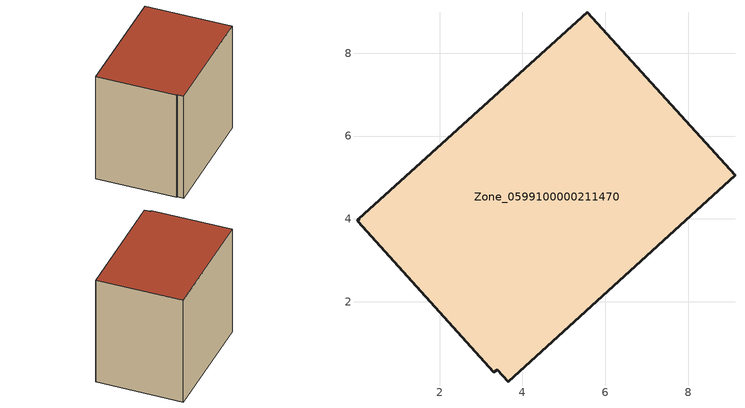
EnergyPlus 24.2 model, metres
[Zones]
Zone_0599100000211470
 floor ground (C_G): 3.66,0.07 3.39,0.36 3.31,0.3 0.02,3.94 0.05,4 5.57,8.99 9.13,5.06 z0
 wall outside (C_F): 0.02,3.94 3.31,0.3 3.39,0.36 3.66,0.07 9.13,5.06 5.57,8.99 0.05,4 0.02,3.94 z0:7.03
 roof outside (C_R): 5.57,8.99 0.05,4 0.02,3.94 3.31,0.3 3.39,0.36 3.66,0.07 9.13,5.06 z7.03
[BUILDING]
Pand.0599100000211470: North Axis=0; Terrain=City; Loads Convergence Tolerance Value=0.04; Temperature Convergence Tolerance Value=0.4; Solar Distribution=FullExterior; Maximum Number of Warmup Days=25; Minimum Number of Warmup Days=1
[Site:Location]
Rotterdam.The.Hague.AP_ZH_NLD Design_Conditions: Latitude=51.96; Longitude=4.45; Time Zone=1; Elevation=-4.5
[SITE:GROUNDTEMPERATURE:BUILDINGSURFACE]
18, 18, 18, 18, 18, 18, 18, 18, 18, 18, 18, 18
[MATERIAL] Thermal Absorptance=0.9; Solar Absorptance=0.7; Visible Absorptance=0.7
Name | Roughness | Thickness | Conductivity | Density | Specific Heat
G.TC.1946 | MediumSmooth | 0.15 | 1 | 540 | 1210
F.TC.1946 | Rough | 0.3 | 0.857143 | 1920 | 840
R.TC.1946 | MediumRough | 0.2 | 0.909091 | 1500 | 1000
[CONSTRUCTION]
C_G: G.TC.1946
C_F: F.TC.1946
C_R: R.TC.1946
[ZONE]
Zone_0599100000211470: Type=1; Multiplier=1; Ceiling Height=Autocalculate; Volume=Autocalculate; Floor Area=autocalculate; Part of Total Floor Area=Yes
[ZONEINFILTRATION:DESIGNFLOWRATE]
Infil_Zone_0599100000211470: Zone or ZoneList or Space or SpaceList=Zone_0599100000211470; Schedule=AlwaysOn; Design Flow Rate Calculation Method=Flow/Area; Flow Rate per Floor Area=0.003; Constant Term Coefficient=1; Temperature Term Coefficient=0; Velocity Term Coefficient=0; Velocity Squared Term Coefficient=0
[HVACTEMPLATE:ZONE:IDEALLOADSAIRSYSTEM]
Zone_0599100000211470: Maximum Heating Supply Air Temperature=50; Minimum Cooling Supply Air Temperature=13; Maximum Heating Supply Air Humidity Ratio=0.0156; Minimum Cooling Supply Air Humidity Ratio=0.0077; Heating Limit=NoLimit; Cooling Limit=NoLimit; Dehumidification Control Type=ConstantSensibleHeatRatio; Cooling Sensible Heat Ratio=0.7; Dehumidification Setpoint=60; Humidification Control Type=None; Humidification Setpoint=30; Outdoor Air Method=None; Outdoor Air Flow Rate per Person=0.00944; Outdoor Air Flow Rate per Zone Floor Area=0; Outdoor Air Flow Rate per Zone=0; Demand Controlled Ventilation Type=None; Outdoor Air Economizer Type=NoEconomizer; Heat Recovery Type=None; Sensible Heat Recovery Effectiveness=0.7; Latent Heat Recovery Effectiveness=0.65
[ZONECONTROL:THERMOSTAT]
ThermostatControl_Zone_0599100000211470: Zone or ZoneList=Zone_0599100000211470; Control Type Schedule=DualSetpointControlType; Control 1=Thermostat_Zone_0599100000211470; Temperature Difference Between Cutout And Setpoint=0
[THERMOSTATSETPOINT:DUALSETPOINT]
Thermostat_Zone_0599100000211470: Heating Setpoint Temperature Schedule=HeatingSetpoint_Zone_0599100000211470; Cooling Setpoint Temperature Schedule=CoolingSetpoint_Zone_0599100000211470
[SCHEDULE:COMPACT]
HeatingSetpoint_Zone_0599100000211470: Through: 12/31, For: AllDays, Until: 24:00, 21
CoolingSetpoint_Zone_0599100000211470: Through: 12/31, For: AllDays, Until: 24:00, 24
DualSetpointControlType: Through: 12/31, For: AllDays, Until: 24:00, 4
AlwaysOn: Through: 12/31, For: AllDays, Until: 24:00, 1
